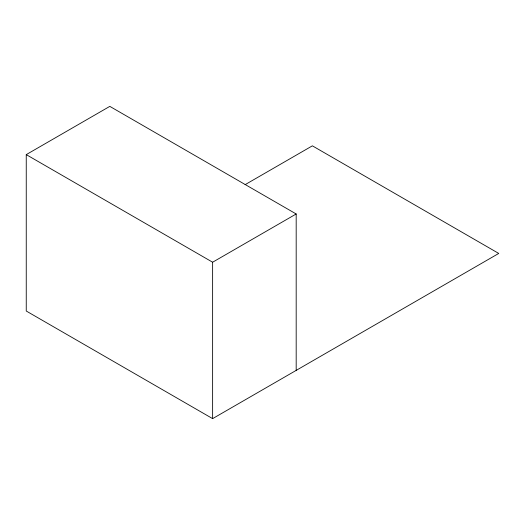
<?xml version="1.0" encoding="UTF-8"?>
<svg xmlns="http://www.w3.org/2000/svg" width="525" height="525" viewBox="0 0 525 525"><rect width="100%" height="100%" fill="white"/><g stroke="black" fill="none" stroke-linecap="round" stroke-linejoin="round"><path stroke-width="0.79" d="M245.09 184.675L312.375 145.832L498.75 253.437L212.625 418.628L26.25 311.023L26.25 154.619L109.81 106.372L296.185 213.977L296.185 370.381M26.25 154.619L212.625 262.218L296.185 213.977M212.625 262.218L212.625 418.628"/></g></svg>
